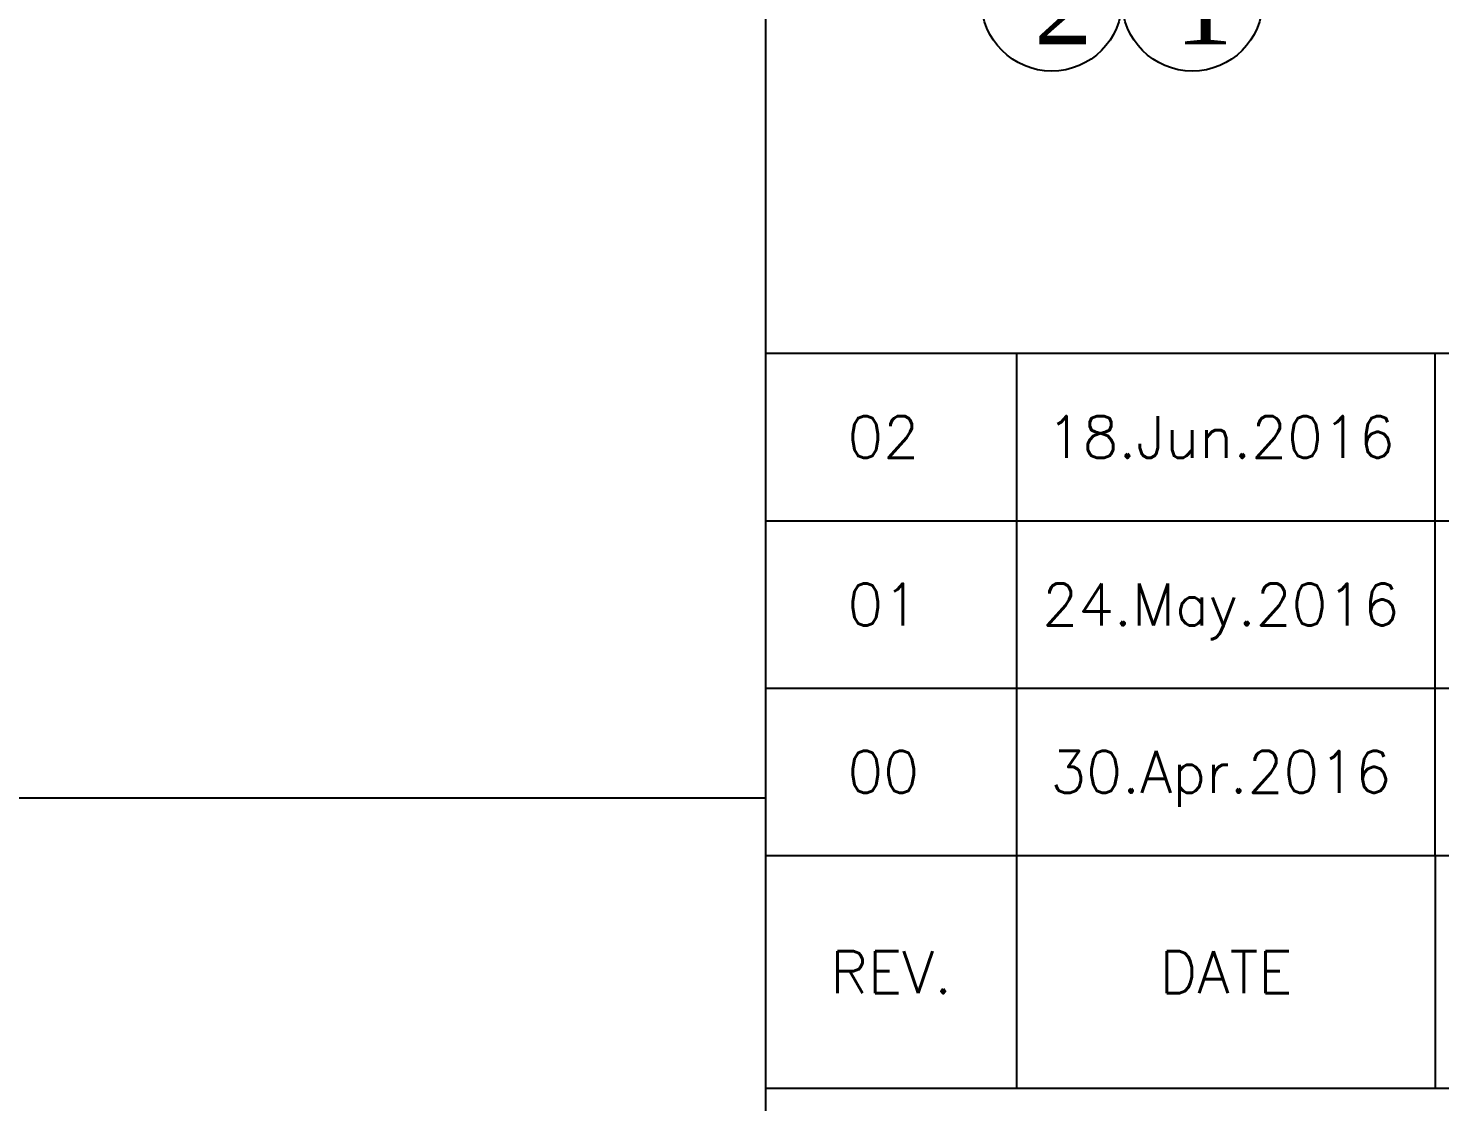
# Model space of a CAD drawing. Header units: inches. Extents: x 98758 to 118468, y 66787 to 119708.
# Drawn here: x 109822 to 111305, y 69149 to 70277 of the extents above; entities that cross this region are included whole.
import ezdxf
from ezdxf.enums import TextEntityAlignment as Align

# ---------------------------------------------------------------- set-up
doc = ezdxf.new("R2010")
doc.units = ezdxf.units.IN
doc.header["$MEASUREMENT"] = 0
doc.layers.add('CADRE', color=5, linetype='Continuous')
doc.styles.add('ROMANS', font='ROMANS.shx', dxfattribs={"width": 0.9})
doc.styles.add('style7', font='times.ttf', dxfattribs={"height": 24})

# ---------------------------------------------------------------- blocks, each defined once
blk = doc.blocks.new('KADR')
at = {"layer": 'CADRE'}
for p, q in [((237747.8, -2730.8), (237747.8, -7100.9)), ((237747.8, -3555.9), (242698.5, -3555.9)), ((238160.4, -3938), (238160.4, -3555.9)), ((238848, -3555.9), (238848, -3938)), ((237747.8, -3938), (242698.5, -3938)), ((237747.8, -3938), (242698.5, -3938))]:
    blk.add_line(p, q, dxfattribs=at)
at = {"layer": 'CADRE', "color": 1}
for p, q in [((237747.8, -2730.8), (242698.5, -2730.8)), ((237747.8, -2730.8), (242698.5, -2730.8)), ((238160.4, -3555.9), (238160.4, -2730.8)), ((238848, -3555.9), (238848, -2730.8)), ((237747.8, -3005.8), (242698.5, -3005.8)), ((237747.8, -3280.9), (242698.5, -3280.9))]:
    blk.add_line(p, q, dxfattribs=at)
at = {"layer": 'CADRE', "color": 3, "style": 'ROMANS'}
for s, height, p in [('02', 68.76, (237941.1, -2868.3)), ('18.Jun.2016', 68.759, (238495.5, -2868.3)), ('01', 68.76, (237941.1, -3143.4)), ('24.May.2016', 68.759, (238495.5, -3143.4)), ('00', 68.76, (237941.1, -3418.4)), ('30.Apr.2016', 68.759, (238495.5, -3418.4)), ('REV.', 68.76, (237954.1, -3747.6)), ('DATE', 68.76, (238504.2, -3747.6))]:
    blk.add_text(s, height=height, dxfattribs=at).set_placement(p, align=Align.MIDDLE_CENTER)

msp = doc.modelspace()

# ---------------------------------------------------------------- linework, layer by layer
at = {"color": 5, "ltscale": 200}
msp.add_line((110596.8, 69935.6), (110596.8, 76889.1), dxfattribs=at)
at = {"color": 2}
msp.add_line((110596.8, 69468), (99685.4, 69468), dxfattribs=at)
at = {"color": 6, "linetype": 'Continuous'}
for centre in [(110897.5, 70306.1), (111045.3, 70306.1)]:
    msp.add_circle(centre, 73.9, dxfattribs=at)

# ---------------------------------------------------------------- block references
at = {"color": 11, "xscale": 0.6398755114248411, "yscale": 0.6398755114248411, "zscale": 0.6398755114248411}
msp.add_blockref('KADR', (-41532.3, 71683), dxfattribs=at)

# ---------------------------------------------------------------- texts
at = {"color": 2, "style": 'style7'}
for s, p in [('2', (110879.2, 70260.3)), ('1', (111027, 70260.3))]:
    msp.add_text(s, height=81, dxfattribs=at).set_placement(p)

doc.saveas('drawing.dxf')
